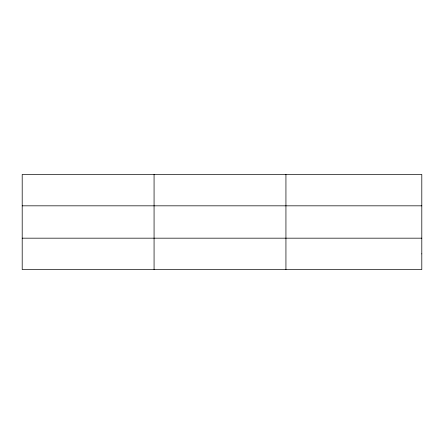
<?xml version="1.0" encoding="UTF-8"?>
<svg xmlns="http://www.w3.org/2000/svg" width="444" height="444" viewBox="0 0 444 444"><rect width="100%" height="100%" fill="white"/><g stroke="black" fill="none" stroke-linecap="round" stroke-linejoin="round"><path stroke-width="0.67" d="M154.068 269.564L154.068 174.437M22.2 205.827L421.8 205.827M22.2 238.173L421.8 238.173M285.936 174.437L285.936 269.564M421.8 253.868L421.8 269.564L22.2 269.564L22.2 174.437L421.8 174.437L421.8 253.868"/></g></svg>
